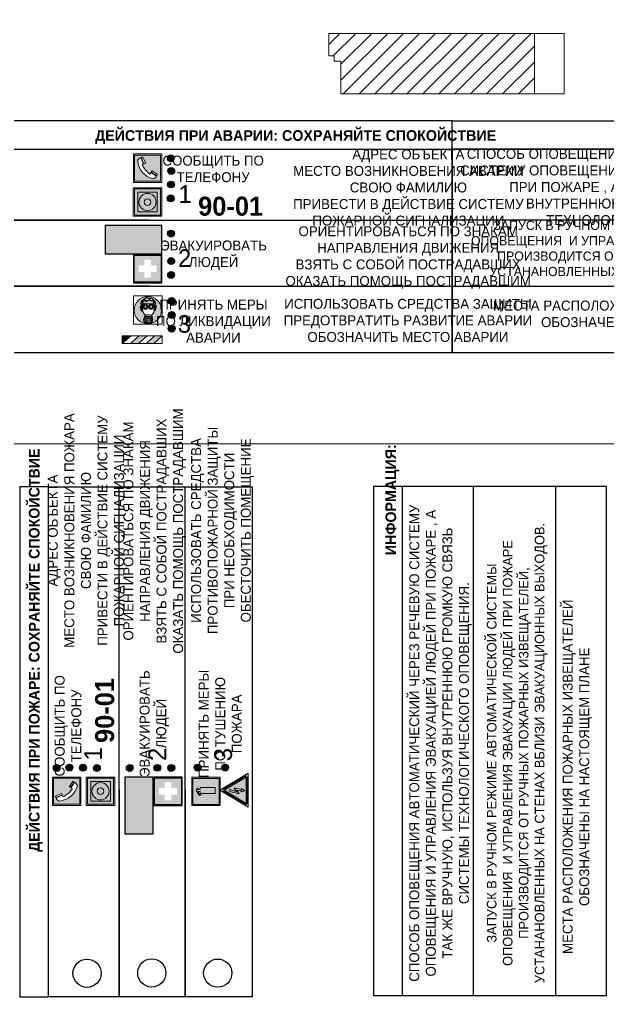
# Model space of a CAD drawing. Header units: millimetres. Extents: x 13810 to 67229, y 12374 to 21950.
# Drawn here: x 27467.6 to 27633.4, y 14785.5 to 15062 of the extents above; entities that cross this region are included whole.
import ezdxf

# ---------------------------------------------------------------- set-up
doc = ezdxf.new("R2010")
doc.units = ezdxf.units.MM
doc.styles.add('обычный', font='arial.ttf')

# ---------------------------------------------------------------- blocks, each defined once
blk = doc.blocks.new('A$C3E6D3DDE')
at = {"lineweight": 5}
h = blk.add_hatch(color=40, dxfattribs=at)
h.paths.add_polyline_path([(24.1, 1.45), (16.46, -11.35), (31.74, -11.35)])
h.paths.add_polyline_path([(24.09, -0.46), (30.03, -10.41), (18.14, -10.41)], flags=16)
h.paths.add_polyline_path([(24.54, -3.08), (23.41, -6.02), (25.13, -5.01), (24.33, -8.5), (24.82, -8.27), (23.79, -9.86), (23.4, -8.04), (23.8, -8.43), (24.04, -6.29), (22.39, -7.25), (23.44, -3.08)], flags=0)
h = blk.add_hatch(color=256, dxfattribs=at)
h.paths.add_polyline_path([(24.37, 0.03, 0.567511), (23.82, 0.03), (17.59, -10.4, 0.582454), (17.86, -10.88), (30.32, -10.88, 0.582149), (30.6, -10.4)])
h.paths.add_polyline_path([(24.09, -0.46), (18.14, -10.41), (30.03, -10.41)], flags=16)
h.paths.add_polyline_path([(24.54, -3.08), (23.41, -6.02), (25.13, -5.01), (24.33, -8.5), (24.82, -8.27), (23.79, -9.86), (23.4, -8.04), (23.8, -8.43), (24.04, -6.29), (22.39, -7.25), (23.44, -3.08)], flags=0)
h = blk.add_hatch(color=40, dxfattribs=at)
h.paths.add_polyline_path([(24.09, -0.46), (18.14, -10.41), (30.03, -10.41)])
h.paths.add_polyline_path([(24.82, -8.27), (23.79, -9.86), (23.4, -8.04), (23.8, -8.43), (24.04, -6.29), (22.39, -7.25), (23.44, -3.08), (24.54, -3.08), (23.41, -6.02), (25.13, -5.01), (24.33, -8.5)], flags=16)
at = {"color": 40, "lineweight": 5}
for p, q in [((16.46, -11.35), (24.1, 1.45)), ((24.1, 1.45), (31.74, -11.35))]:
    blk.add_line(p, q, dxfattribs=at)
at = {"lineweight": 5}
for p, q in [((17.59, -10.4), (23.82, 0.03)), ((24.37, 0.03), (30.6, -10.4)), ((18.14, -10.41), (24.09, -0.46)), ((23.44, -3.08), (22.39, -7.25)), ((23.41, -6.02), (24.54, -3.08)), ((24.54, -3.08), (23.44, -3.08)), ((24.09, -0.46), (30.03, -10.41)), ((22.39, -7.25), (24.04, -6.29)), ((23.8, -8.43), (23.4, -8.04)), ((23.4, -8.04), (23.79, -9.86)), ((25.13, -5.01), (23.41, -6.02)), ((23.79, -9.86), (24.82, -8.27)), ((24.04, -6.29), (23.8, -8.43)), ((24.33, -8.5), (25.13, -5.01)), ((24.82, -8.27), (24.33, -8.5)), ((17.86, -10.88), (30.32, -10.88)), ((18.14, -10.41), (30.03, -10.41))]:
    blk.add_line(p, q, dxfattribs=at)
at = {"color": 50, "lineweight": 5}
blk.add_line((31.74, -11.35), (16.46, -11.35), dxfattribs=at)
blk = doc.blocks.new('A$C456E1F9C')
at = {"lineweight": 5}
h = blk.add_hatch(color=242, dxfattribs=at)
h.paths.add_polyline_path([(0.51, -1.47), (0.51, -13.26), (12.29, -13.26), (12.29, -1.47)])
h.paths.add_polyline_path([(5.42, -4.95, -0.254479), (4.78, -5.4), (3.52, -2.53, -0.209735), (4.23, -2.4)], flags=16)
h.paths.add_polyline_path([(8.53, -8.6), (10.87, -10.17), (10.54, -10.76), (8.03, -9.13, -0.192251)], flags=16)
h.paths.add_polyline_path([(4.61, -5.49, 0.005518), (3.87, -5.72, 0.128647), (7.49, -10.01, 0.00809), (7.83, -9.33), (10.47, -10.97, -0.16736), (8.99, -12.25, -0.327862), (1.95, -3.95, -0.166952), (3.36, -2.62)], flags=16)
at = {"color": 242, "lineweight": 5}
for p, q in [((0, -13.77), (0, -0.97)), ((12.8, -0.97), (0, -0.97)), ((4.61, -5.49), (3.36, -2.62)), ((3.52, -2.53), (4.78, -5.4)), ((4.23, -2.4), (5.42, -4.95)), ((12.8, -13.77), (12.8, -0.97)), ((10.81, -10.12), (8.53, -8.6)), ((7.83, -9.33), (10.47, -10.97)), ((8.03, -9.13), (10.54, -10.76)), ((10.54, -10.76), (10.8, -10.3)), ((10.8, -10.3), (10.81, -10.12)), ((0, -13.77), (12.8, -13.77))]:
    blk.add_line(p, q, dxfattribs=at)
blk.add_lwpolyline([(0.51, -1.47), (12.29, -1.47), (12.29, -13.26), (0.51, -13.26)], close=True, dxfattribs=at)
for centre, radius, start, end in [((4.59, -5.34), 2.99, 114.2845, 152.1974), ((11.12, -3.31), 9.19, 183.9915, 256.6009), ((4.02, -3.27), 0.891, 76.3284, 123.7092), ((14.98, -39.1), 35.17, 107.1487, 108.4135), ((13.86, -0.94), 11.08, 205.5536, 234.8762), ((4.68, -4.59), 0.824, 276.9621, 334.0723), ((8.94, -9.5), 0.989, 114.4092, 157.9388), ((-13.31, 0.8), 23.44, 332.5487, 334.4027), ((7.87, -9.46), 3, 291.9291, 329.9329)]:
    blk.add_arc(centre, radius, start, end, dxfattribs=at)
blk = doc.blocks.new('A$C54414219')
at = {"true_color": 0xffffff}
h = blk.add_hatch(color=7, dxfattribs=at)
h.paths.add_polyline_path([(2.39, -9.45), (2.39, -18.3), (11.23, -18.3), (11.23, -9.45)], flags=0)
h.paths.add_polyline_path([(10.71, -13.87, -1), (2.92, -13.87, -1)], flags=0)
h.paths.add_polyline_path([(8.3, -13.87, -1), (5.33, -13.87, -1)], flags=0)
h.paths.add_polyline_path([(0.41, -7.47), (0.41, -20.27), (13.21, -20.27), (13.21, -7.47)])
h.paths.add_polyline_path([(0.92, -19.77), (12.71, -19.77), (12.71, -7.98), (0.92, -7.98)], flags=16)
h.paths.add_polyline_path([(11.23, -9.45), (11.23, -18.3), (2.39, -18.3), (2.39, -9.45)], flags=0)
at = {"lineweight": 5}
h = blk.add_hatch(color=242, dxfattribs=at)
h.paths.add_polyline_path([(12.71, -7.98), (0.92, -7.98), (0.92, -19.77), (12.71, -19.77)])
h.paths.add_polyline_path([(11.23, -18.3), (2.39, -18.3), (2.39, -9.45), (11.23, -9.45)], flags=16)
h.paths.add_polyline_path([(10.71, -13.87, -1), (2.92, -13.87, -1)], flags=0)
h.paths.add_polyline_path([(8.3, -13.87, -1), (5.33, -13.87, -1)], flags=0)
at = {"true_color": 0xffffff}
h = blk.add_hatch(color=7, dxfattribs=at)
h.paths.add_polyline_path([(2.39, -9.45), (2.39, -18.3), (11.23, -18.3), (11.23, -9.45)])
h.paths.add_polyline_path([(10.71, -13.87, -1), (2.92, -13.87, -1)], flags=16)
h.paths.add_polyline_path([(8.3, -13.87, -1), (5.33, -13.87, -1)], flags=0)
at = {"lineweight": 5}
h = blk.add_hatch(color=242, dxfattribs=at)
h.paths.add_polyline_path([(2.92, -13.87, 1), (10.71, -13.87, 1)])
h.paths.add_polyline_path([(8.3, -13.87, -1), (5.33, -13.87, -1)], flags=16)
at = {"color": 242, "lineweight": 5}
for p, q in [((0.41, -20.27), (0.41, -7.47)), ((0.41, -7.47), (13.21, -7.47)), ((0.41, -7.47), (13.21, -7.47)), ((13.21, -20.27), (13.21, -7.47)), ((0.41, -20.27), (13.21, -20.27))]:
    blk.add_line(p, q, dxfattribs=at)
for points in [[(0.92, -7.98), (12.71, -7.98), (12.71, -19.77), (0.92, -19.77)], [(2.39, -9.45), (11.23, -9.45), (11.23, -18.3), (2.39, -18.3)]]:
    blk.add_lwpolyline(points, close=True, dxfattribs=at)
for radius in [3.89, 1.49]:
    blk.add_circle((6.81, -13.87), radius, dxfattribs=at)
blk = doc.blocks.new('A$C32E8229D')
at = {"true_color": 0xffffff}
blk.add_hatch(color=7, dxfattribs=at).paths.add_polyline_path([(0, 0), (0, -8), (16, -8), (16, 0)])
h = blk.add_hatch(color=126)
h.paths.add_polyline_path([(0.2, -0.2), (15.8, -0.2), (15.8, -7.8), (0.2, -7.8)])
h.paths.add_polyline_path([(13.49, -2.05), (12.08, -2.05), (11.37, -2.63, 0.162397), (11.29, -2.84), (11.29, -3.63), (10.35, -3.63), (10.35, -4.05), (11.68, -4.05), (11.68, -3.48), (12.26, -4.28), (11.29, -5.1), (11.29, -6.78), (11.85, -6.78), (11.85, -5.44), (12.8, -4.64), (12.8, -5.94), (14.46, -5.94), (14.46, -5.39), (13.45, -5.39), (13.45, -3.97), (12.46, -2.59), (13.15, -2.59), (13.69, -3.34), (14.18, -3)], flags=16)
h.paths.add_polyline_path([(10.74, -1.82, 1), (11.8, -1.82, 1)], flags=16)
h.paths.add_polyline_path([(9.39, -3.59), (5.99, -3.59), (6.56, -3.03), (5.91, -3.03), (5.1, -3.83), (5.91, -4.64), (6.56, -4.64), (5.99, -4.09), (9.39, -4.09)], flags=16)
h.paths.add_polyline_path([(4.29, -1.08), (1.72, -1.08), (1.72, -6.6), (4.29, -6.6)], flags=16)
at = {"color": 126}
blk.add_lwpolyline([(16, -8), (0, -8), (0, 0), (16, 0)], close=True, dxfattribs=at)
blk = doc.blocks.new('A$C18900ED3')
h = blk.add_hatch(color=126)
h.paths.add_polyline_path([(-0.18, -0.18), (-7.02, -0.18), (-7.02, -7.02), (-0.18, -7.02)])
h.paths.add_polyline_path([(-5.89, -4.46), (-5.89, -2.77), (-4.46, -2.77), (-4.46, -1.31), (-2.77, -1.31), (-2.77, -2.77), (-1.33, -2.77), (-1.33, -4.46), (-2.77, -4.46), (-2.77, -5.89), (-4.46, -5.89), (-4.46, -4.46)], flags=16)
at = {"color": 126}
for p, q in [((-7.2, 0), (-7.2, -7.2)), ((0, 0), (-7.2, 0)), ((0, -7.2), (0, 0)), ((-7.02, -7.02), (-7.02, -0.18)), ((-7.02, -0.18), (-0.18, -0.18)), ((-0.18, -0.18), (-0.18, -7.02)), ((-7.2, -7.2), (0, -7.2)), ((-0.18, -7.02), (-7.02, -7.02))]:
    blk.add_line(p, q, dxfattribs=at)
blk = doc.blocks.new('A$C3AD82952')
at = {"true_color": 0xf5f5ff}
h = blk.add_hatch(color=7, dxfattribs=at)
h.dxf.hatch_style = 1
h.paths.add_polyline_path([(8.21, 8.73, 0.414214), (7.89, 9.05), (7.22, 9.05), (7.22, 9.92), (7.59, 9.92, 1), (7.57, 10.36), (7.22, 10.36), (7.22, 10.6), (6.43, 10.6), (6.43, 10.36), (6.01, 10.36), (4.74, 9.59), (4.74, 8.69), (4.98, 8.73), (4.98, 9.26), (6.12, 9.91), (6.43, 9.91), (6.43, 9.05), (5.76, 9.05, 0.414214), (5.44, 8.73), (5.44, 2.2), (8.21, 2.2)], flags=0)
h.paths.add_polyline_path([(12.8, 12.8), (0, 12.8), (0, 0), (12.8, 0)])
h.paths.add_polyline_path([(0.51, 12.29), (12.29, 12.29), (12.29, 0.51), (0.51, 0.51)], flags=16)
h.paths.add_polyline_path([(4.74, 9.59), (6.01, 10.36), (6.43, 10.36), (6.43, 10.6), (7.22, 10.6), (7.22, 10.36), (7.59, 10.36, -0.94586), (7.59, 9.92), (7.22, 9.92), (7.22, 9.05), (7.89, 9.05, -0.414214), (8.21, 8.73), (8.21, 2.2), (5.44, 2.2), (5.44, 8.73, -0.414214), (5.76, 9.05), (6.43, 9.05), (6.43, 9.91), (6.12, 9.91), (4.98, 9.26), (4.98, 8.73), (4.74, 8.69)], flags=0)
h = blk.add_hatch(color=242)
h.dxf.hatch_style = 1
h.paths.add_polyline_path([(12.29, 12.29), (0.51, 12.29), (0.51, 0.51), (12.29, 0.51)])
h.paths.add_polyline_path([(4.74, 8.69), (4.74, 9.59), (6.01, 10.36), (6.43, 10.36), (6.43, 10.6), (7.22, 10.6), (7.22, 10.36), (7.59, 10.36, -0.94586), (7.59, 9.92), (7.22, 9.92), (7.22, 9.05), (7.89, 9.05, -0.414214), (8.21, 8.73), (8.21, 2.2), (5.44, 2.2), (5.44, 8.73, -0.414214), (5.76, 9.05), (6.43, 9.05), (6.43, 9.91), (6.12, 9.91), (4.98, 9.26), (4.98, 8.73)], flags=16)
h = blk.add_hatch(color=7, dxfattribs=at)
h.dxf.hatch_style = 1
h.paths.add_polyline_path([(8.21, 8.73, 0.414214), (7.89, 9.05), (7.22, 9.05), (7.22, 9.92), (7.59, 9.92, 1), (7.57, 10.36), (7.22, 10.36), (7.22, 10.6), (6.43, 10.6), (6.43, 10.36), (6.01, 10.36), (4.74, 9.59), (4.74, 8.69), (4.98, 8.73), (4.98, 9.26), (6.12, 9.91), (6.43, 9.91), (6.43, 9.05), (5.76, 9.05, 0.414214), (5.44, 8.73), (5.44, 2.2), (8.21, 2.2)])
at = {"color": 242, "lineweight": 5}
for p, q in [((0, 0), (0, 12.8)), ((0, 12.8), (12.8, 12.8)), ((6.01, 10.36), (4.74, 9.59)), ((4.74, 9.59), (4.74, 8.69)), ((4.98, 9.26), (6.12, 9.91)), ((4.98, 8.73), (4.98, 9.26)), ((5.76, 9.05), (6.43, 9.05)), ((6.01, 10.36), (6.43, 10.36)), ((6.12, 9.91), (6.43, 9.91)), ((7.22, 10.6), (6.43, 10.6)), ((6.43, 10.6), (6.43, 10.36)), ((6.43, 9.91), (6.43, 9.05)), ((7.22, 10.36), (7.22, 10.6)), ((7.59, 10.36), (7.22, 10.36)), ((7.22, 9.05), (7.22, 9.92)), ((7.59, 9.92), (7.22, 9.92)), ((7.89, 9.05), (7.22, 9.05)), ((12.8, 0), (12.8, 12.8)), ((4.74, 8.69), (4.98, 8.73)), ((5.44, 2.2), (5.44, 8.73)), ((8.21, 2.2), (8.21, 8.73)), ((0, 0), (12.8, 0)), ((5.44, 2.2), (8.21, 2.2))]:
    blk.add_line(p, q, dxfattribs=at)
blk.add_lwpolyline([(0.51, 12.29), (12.29, 12.29), (12.29, 0.51), (0.51, 0.51)], close=True, dxfattribs=at)
for centre, radius, start, end in [((5.76, 8.73), 0.32, 90, 180), ((7.58, 10.14), 0.223, 273.1875, 86.8125), ((7.89, 8.73), 0.32, 0, 90)]:
    blk.add_arc(centre, radius, start, end, dxfattribs=at)
blk = doc.blocks.new('A$C38D26F80')
h = blk.add_hatch(color=5)
h.dxf.hatch_style = 1
h.paths.add_polyline_path([(-8.77, -4.48, 1), (-0.19, -4.48, 1)])
h.paths.add_polyline_path([(-6.75, -3.58), (-6.75, -3.31), (-6.62, -3.22), (-6.5, -3.22), (-6.42, -3.3), (-6.39, -3.28), (-6.59, -2.23), (-6.59, -2.01), (-6.38, -1.58), (-4.76, -0.4), (-4.13, -0.79, -0.362848), (-2.1, -2.1, -0.201049), (-2.17, -2.48, 0.085434), (-2.26, -3.13), (-1.9, -3.16), (-2.25, -4.7), (-2.4, -4.59), (-2.43, -4.34), (-2.36, -4.34), (-2.14, -3.34), (-2.47, -3.42), (-2.58, -1.95), (-2.77, -1.58), (-3.58, -1.52), (-3.92, -1.26), (-5.05, -1.73), (-4.87, -1.39), (-5.41, -1.6), (-5.41, -1.46), (-6.13, -1.87), (-6.18, -3.5), (-6.56, -3.47), (-6.37, -4.59), (-6.16, -4.43), (-6.16, -4.66), (-6.36, -4.79), (-6.37, -4.8), (-6.51, -4.76)], flags=16)
h.paths.add_polyline_path([(-6.51, -4.76), (-6.36, -4.79), (-6.37, -4.8)], flags=0)
h.paths.add_polyline_path([(-5.92, -2.34, 0.089508), (-2.67, -2.35), (-2.48, -3.88, -0.268602), (-3.4, -6.18, 0.262449), (-5.2, -6.18, -0.268602), (-6.11, -3.88)], flags=16)
edge = h.paths.add_edge_path(flags=16)
edge.add_ellipse((-5.19, -3.41), major_axis=(0, 0.842), ratio=0.848992, start_angle=0, end_angle=360)
edge = h.paths.add_edge_path(flags=0)
edge.add_ellipse((-5.19, -3.39), major_axis=(0, 0.665), ratio=0.853798, start_angle=0, end_angle=360)
edge = h.paths.add_edge_path(flags=0)
edge.add_ellipse((-5.19, -3.4), major_axis=(0, 0.528), ratio=0.864094, start_angle=0, end_angle=360)
edge = h.paths.add_edge_path(flags=16)
edge.add_ellipse((-3.47, -3.4), major_axis=(0, 0.842), ratio=0.848992, start_angle=0, end_angle=360)
h.paths.add_polyline_path([(-3.13, -6.45), (-3.13, -6.84, 0.383174), (-5.57, -6.85), (-5.57, -6.49, -0.369952)], flags=16)
edge = h.paths.add_edge_path(flags=0)
edge.add_ellipse((-3.47, -3.39), major_axis=(0, 0.665), ratio=0.853798, start_angle=0, end_angle=360)
edge = h.paths.add_edge_path(flags=0)
edge.add_ellipse((-3.47, -3.4), major_axis=(0, 0.528), ratio=0.864094, start_angle=0, end_angle=360)
edge = h.paths.add_edge_path(flags=16)
edge.add_ellipse((-4.34, -7.57), major_axis=(-1.48, 0), ratio=0.744955, start_angle=0, end_angle=360)
h.paths.add_polyline_path([(-5.01, -6.85, -1), (-5.15, -6.85, -1)], flags=0)
h.paths.add_polyline_path([(-5.33, -7.14, -1), (-5.47, -7.14, -1)], flags=0)
h.paths.add_polyline_path([(-4.61, -6.71, -1), (-4.74, -6.71, -1)], flags=16)
h.paths.add_polyline_path([(-5.43, -7.51, -1), (-5.57, -7.51, -1)], flags=0)
h.paths.add_polyline_path([(-4.26, -6.67, -1), (-4.4, -6.67, -1)], flags=16)
h.paths.add_polyline_path([(-4.74, -7.14, -1), (-4.88, -7.14, -1)], flags=0)
h.paths.add_polyline_path([(-4.93, -7.43, -1), (-5.07, -7.43, -1)], flags=0)
h.paths.add_polyline_path([(-4.41, -7.07, -1), (-4.54, -7.07, -1)], flags=0)
h.paths.add_polyline_path([(-5.33, -7.87, -1), (-5.46, -7.87, -1)], flags=0)
h.paths.add_polyline_path([(-3.8, -6.71, -1), (-3.94, -6.71, -1)], flags=16)
h.paths.add_polyline_path([(-4.85, -7.78, -1), (-4.98, -7.78, -1)], flags=0)
h.paths.add_polyline_path([(-3.96, -7.14, -1), (-4.1, -7.14, -1)], flags=0)
h.paths.add_polyline_path([(-4.33, -7.53, -1), (-4.47, -7.53, -1)], flags=0)
h.paths.add_polyline_path([(-5.09, -8.12, -1), (-5.23, -8.12, -1)], flags=0)
h.paths.add_polyline_path([(-3.5, -6.94, -1), (-3.64, -6.94, -1)], flags=0)
h.paths.add_polyline_path([(-4.54, -7.97, -1), (-4.68, -7.97, -1)], flags=0)
h.paths.add_polyline_path([(-3.66, -7.39, -1), (-3.8, -7.39, -1)], flags=0)
h.paths.add_polyline_path([(-4.73, -8.35, -1), (-4.86, -8.35, -1)], flags=0)
h.paths.add_polyline_path([(-4.09, -7.96, -1), (-4.23, -7.96, -1)], flags=0)
h.paths.add_polyline_path([(-3.77, -7.74, -1), (-3.91, -7.74, -1)], flags=0)
h.paths.add_polyline_path([(-3.22, -7.27, -1), (-3.35, -7.27, -1)], flags=0)
h.paths.add_polyline_path([(-4.34, -8.4, -1), (-4.47, -8.4, -1)], flags=0)
h.paths.add_polyline_path([(-3.16, -7.61, -1), (-3.3, -7.61, -1)], flags=0)
h.paths.add_polyline_path([(-3.9, -8.35, -1), (-4.04, -8.35, -1)], flags=0)
h.paths.add_polyline_path([(-3.32, -7.91, -1), (-3.46, -7.91, -1)], flags=0)
h.paths.add_polyline_path([(-3.55, -8.23, -1), (-3.69, -8.23, -1)], flags=0)
at = {"color": 5, "lineweight": 5}
for p, q in [((-4.48, 0), (-8.96, 0)), ((-8.96, 0), (-8.96, -4.48)), ((-4.48, 0), (0, 0)), ((0, 0), (0, -4.48)), ((-6.59, -2.01), (-6.38, -1.58)), ((-6.59, -2.23), (-6.59, -2.01)), ((-6.39, -3.28), (-6.59, -2.23)), ((-6.38, -1.58), (-4.76, -0.4)), ((-6.13, -1.87), (-6.18, -3.5)), ((-5.41, -1.46), (-6.13, -1.87)), ((-5.92, -2.34), (-6.11, -3.88)), ((-4.87, -1.39), (-5.41, -1.6)), ((-5.41, -1.6), (-5.41, -1.46)), ((-3.92, -1.26), (-5.05, -1.73)), ((-5.05, -1.73), (-4.87, -1.39)), ((-4.76, -0.4), (-4.13, -0.79)), ((-3.58, -1.52), (-3.92, -1.26)), ((-2.77, -1.58), (-3.58, -1.52)), ((-2.58, -1.95), (-2.77, -1.58)), ((-2.67, -2.34), (-2.48, -3.88)), ((-2.47, -3.42), (-2.58, -1.95)), ((-8.96, -8.96), (-8.96, -4.48)), ((-6.75, -3.31), (-6.62, -3.22)), ((-6.75, -3.58), (-6.75, -3.31)), ((-6.51, -4.76), (-6.75, -3.58)), ((-6.62, -3.22), (-6.5, -3.22)), ((-6.18, -3.5), (-6.56, -3.47)), ((-6.56, -3.47), (-6.37, -4.59)), ((-6.37, -4.8), (-6.51, -4.76)), ((-6.5, -3.22), (-6.42, -3.3)), ((-6.42, -3.3), (-6.39, -3.28)), ((-6.37, -4.59), (-6.16, -4.43)), ((-6.16, -4.66), (-6.37, -4.8)), ((-6.16, -4.43), (-6.16, -4.66)), ((-2.14, -3.34), (-2.47, -3.42)), ((-2.43, -4.34), (-2.4, -4.59)), ((-2.43, -4.34), (-2.36, -4.34)), ((-2.4, -4.59), (-2.25, -4.7)), ((-2.36, -4.34), (-2.14, -3.34)), ((-1.9, -3.16), (-2.26, -3.13)), ((-2.25, -4.7), (-1.9, -3.16)), ((0, -8.96), (0, -4.48)), ((-4.48, -8.96), (-8.96, -8.96)), ((-5.57, -6.49), (-5.57, -6.85)), ((-4.48, -8.96), (0, -8.96)), ((-3.13, -6.45), (-3.13, -6.84))]:
    blk.add_line(p, q, dxfattribs=at)
at = {"color": 5}
for p, q in [((-6.59, -2.01), (-6.38, -1.58)), ((-6.59, -2.23), (-6.59, -2.01)), ((-6.39, -3.28), (-6.59, -2.23)), ((-6.38, -1.58), (-4.76, -0.4)), ((-6.13, -1.87), (-6.18, -3.5)), ((-5.41, -1.46), (-6.13, -1.87)), ((-4.87, -1.39), (-5.41, -1.6)), ((-5.41, -1.6), (-5.41, -1.46)), ((-3.92, -1.26), (-5.05, -1.73)), ((-5.05, -1.73), (-4.87, -1.39)), ((-4.76, -0.4), (-4.13, -0.79)), ((-3.58, -1.52), (-3.92, -1.26)), ((-2.77, -1.58), (-3.58, -1.52)), ((-2.58, -1.95), (-2.77, -1.58)), ((-2.47, -3.42), (-2.58, -1.95)), ((-6.75, -3.31), (-6.62, -3.22)), ((-6.75, -3.58), (-6.75, -3.31)), ((-6.51, -4.76), (-6.75, -3.58)), ((-6.62, -3.22), (-6.5, -3.22)), ((-6.18, -3.5), (-6.56, -3.47)), ((-6.56, -3.47), (-6.37, -4.59)), ((-6.37, -4.8), (-6.51, -4.76)), ((-6.36, -4.79), (-6.51, -4.76)), ((-6.5, -3.22), (-6.42, -3.3)), ((-6.42, -3.3), (-6.39, -3.28)), ((-6.37, -4.59), (-6.16, -4.43)), ((-6.16, -4.66), (-6.37, -4.8)), ((-6.16, -4.66), (-6.36, -4.79)), ((-6.16, -4.43), (-6.16, -4.66)), ((-2.14, -3.34), (-2.47, -3.42)), ((-2.4, -4.59), (-2.43, -4.34)), ((-2.43, -4.34), (-2.36, -4.34)), ((-2.25, -4.7), (-2.4, -4.59)), ((-2.36, -4.34), (-2.14, -3.34)), ((-2.26, -3.13), (-1.9, -3.16)), ((-1.9, -3.16), (-2.25, -4.7))]:
    blk.add_line(p, q, dxfattribs=at)
at = {"color": 5, "lineweight": 5}
for centre, radius in [((-4.48, -4.48), 4.29), ((-5.5, -7.51), 0.0678), ((-5.4, -7.14), 0.0678), ((-5.4, -7.87), 0.0678), ((-5.16, -8.12), 0.0678), ((-5.08, -6.85), 0.0678), ((-5, -7.43), 0.0678), ((-4.91, -7.78), 0.0678), ((-4.81, -7.14), 0.0678), ((-4.79, -8.35), 0.0678), ((-4.67, -6.71), 0.0678), ((-4.61, -7.97), 0.0678), ((-4.47, -7.07), 0.0678), ((-4.4, -7.53), 0.0678), ((-4.4, -8.4), 0.0678), ((-4.33, -6.67), 0.0678), ((-4.16, -7.96), 0.0678), ((-4.03, -7.14), 0.0678), ((-3.97, -8.35), 0.0678), ((-3.87, -6.71), 0.0678), ((-3.84, -7.74), 0.0678), ((-3.73, -7.39), 0.0678), ((-3.62, -8.23), 0.0678), ((-3.57, -6.94), 0.0678), ((-3.39, -7.91), 0.0678), ((-3.28, -7.27), 0.0678), ((-3.23, -7.61), 0.0678)]:
    blk.add_circle(centre, radius, dxfattribs=at)
for centre, radius, start, end in [((-4.28, 6.66), 9.15, 259.6987, 280.1569), ((-0.47, -3.05), 1.79, 161.5846, 182.4584), ((-2.6, -2.2), 0.513, 326.4781, 11.7739), ((-3.66, -4.24), 2.47, 171.573, 231.7124), ((-4.33, -7.88), 1.87, 50.358, 131.5662), ((-4.3, -7.78), 1.83, 60.5889, 119.4111), ((-4.93, -4.24), 2.47, 308.2876, 8.427), ((-4.34, -8.2), 1.82, 48.4943, 132.3565)]:
    blk.add_arc(centre, radius, start, end, dxfattribs=at)
at = {"color": 5}
for centre, radius, start, end in [((-3.89, -2.66), 1.88, 17.387, 97.1599), ((-0.35, -3.07), 1.91, 162.2553, 181.7878), ((-2.6, -2.2), 0.511, 326.3906, 11.8614)]:
    blk.add_arc(centre, radius, start, end, dxfattribs=at)
at = {"color": 5, "lineweight": 5}
for centre, major_axis, ratio in [((-5.19, -3.41), (0, 0.842), 0.848992), ((-5.19, -3.39), (0, 0.665), 0.853798), ((-5.19, -3.4), (0, 0.528), 0.864094), ((-3.47, -3.4), (0, 0.842), 0.848992), ((-3.47, -3.39), (0, 0.665), 0.853798), ((-3.47, -3.4), (0, 0.528), 0.864094), ((-4.34, -7.57), (-1.48, 0), 0.744955)]:
    blk.add_ellipse(centre, major_axis=major_axis, ratio=ratio, dxfattribs=at)
blk = doc.blocks.new('A$C47DD6509')
at = {"lineweight": 5}
for points in [[(-8.69, 0), (-11.19, 0), (-11.19, -2.22)], [(-4.22, 0), (-6.45, 0), (-8.91, -2.22), (-6.61, -2.22)], [(0, 0), (-2.09, 0), (-4.36, -2.22), (-2.29, -2.22)]]:
    blk.add_hatch(color=242, dxfattribs=at).paths.add_polyline_path(points)
at = {"color": 242, "lineweight": 5}
for p, q in [((-11.19, -2.22), (-8.69, 0)), ((-11.19, -2.22), (-11.19, 0)), ((-11.19, 0), (-8.69, 0)), ((-11.19, 0), (0, 0)), ((-8.91, -2.22), (-6.45, 0)), ((-6.61, -2.22), (-4.22, 0)), ((-4.36, -2.22), (-2.09, 0)), ((-2.29, -2.22), (0, 0)), ((0, 0), (0, -2.22)), ((0, -2.22), (-11.19, -2.22))]:
    blk.add_line(p, q, dxfattribs=at)

msp = doc.modelspace()

# ---------------------------------------------------------------- hatches: boundary and pattern name
at = {"lineweight": 0}
h = msp.add_hatch(dxfattribs=at)
h.set_pattern_fill('ANSI31', color=256, angle=180)
h.set_pattern_definition([(225, (43502.8952, 22009.508), (2.24506403, -2.24506403), [])])
h.paths.add_polyline_path([(27554.68, 15058.14), (27554.68, 15051.79), (27556.22, 15051.79), (27556.22, 15050.35), (27558.1, 15050.35), (27558.1, 15041.07), (27612.68, 15041.07), (27612.68, 15058.14)])
h = msp.add_hatch(color=256, dxfattribs=at)
h.dxf.hatch_style = 1
h.paths.add_polyline_path([(27509.19, 15022.92, 1), (27511.12, 15022.92, 1)])
h = msp.add_hatch(color=256, dxfattribs=at)
h.dxf.hatch_style = 1
h.paths.add_polyline_path([(27509.29, 15019.34, 1), (27511.22, 15019.34, 1)])
h = msp.add_hatch(color=256, dxfattribs=at)
h.dxf.hatch_style = 1
h.paths.add_polyline_path([(27509.25, 15015.53, 1), (27511.18, 15015.53, 1)])
h = msp.add_hatch(color=256, dxfattribs=at)
h.dxf.hatch_style = 1
h.paths.add_polyline_path([(27509.17, 15011.6, 1), (27511.1, 15011.6, 1)])
h = msp.add_hatch(color=256, dxfattribs=at)
h.dxf.hatch_style = 1
h.paths.add_polyline_path([(27509.25, 15001.71, 1), (27511.19, 15001.71, 1)])
h = msp.add_hatch(color=256, dxfattribs=at)
h.dxf.hatch_style = 1
h.paths.add_polyline_path([(27509.29, 14993.93, 1), (27511.23, 14993.93, 1)])
h = msp.add_hatch(color=256, dxfattribs=at)
h.dxf.hatch_style = 1
h.paths.add_polyline_path([(27509.29, 14990.03, 1), (27511.22, 14990.03, 1)])
h = msp.add_hatch(color=256, dxfattribs=at)
h.dxf.hatch_style = 1
h.paths.add_polyline_path([(27509.44, 14982.68, 1), (27511.38, 14982.68, 1)])
h = msp.add_hatch(color=256, dxfattribs=at)
h.dxf.hatch_style = 1
h.paths.add_polyline_path([(27509.44, 14978.73, 1), (27511.37, 14978.73, 1)])
h = msp.add_hatch(color=256, dxfattribs=at)
h.dxf.hatch_style = 1
h.paths.add_polyline_path([(27509.44, 14974.9, 1), (27511.37, 14974.9, 1)])
h = msp.add_hatch(color=256, dxfattribs=at)
h.dxf.hatch_style = 1
h.paths.add_polyline_path([(27478.01, 14850.06, 1), (27478.01, 14851.99, 1)])
h = msp.add_hatch(color=256, dxfattribs=at)
h.dxf.hatch_style = 1
h.paths.add_polyline_path([(27481.59, 14850.16, 1), (27481.59, 14852.09, 1)])
h = msp.add_hatch(color=256, dxfattribs=at)
h.dxf.hatch_style = 1
h.paths.add_polyline_path([(27485.4, 14850.12, 1), (27485.4, 14852.05, 1)])
h = msp.add_hatch(color=256, dxfattribs=at)
h.dxf.hatch_style = 1
h.paths.add_polyline_path([(27489.33, 14850.04, 1), (27489.33, 14851.97, 1)])
h = msp.add_hatch(color=256, dxfattribs=at)
h.dxf.hatch_style = 1
h.paths.add_polyline_path([(27498.6, 14850.05, 1), (27498.6, 14851.98, 1)])
h = msp.add_hatch(color=256, dxfattribs=at)
h.dxf.hatch_style = 1
h.paths.add_polyline_path([(27506.38, 14850.09, 1), (27506.38, 14852.02, 1)])
h = msp.add_hatch(color=256, dxfattribs=at)
h.dxf.hatch_style = 1
h.paths.add_polyline_path([(27510.28, 14850.08, 1), (27510.28, 14852.02, 1)])
h = msp.add_hatch(color=256, dxfattribs=at)
h.dxf.hatch_style = 1
h.paths.add_polyline_path([(27517.7, 14850.14, 1), (27517.7, 14852.07, 1)])
h = msp.add_hatch(color=256, dxfattribs=at)
h.dxf.hatch_style = 1
h.paths.add_polyline_path([(27525.47, 14850.15, 1), (27525.47, 14852.08, 1)])

# ---------------------------------------------------------------- linework, layer by layer
at = {"color": 126, "lineweight": 0, "true_color": 0x008754}
for points in [[(27276.58, 15337.45), (27876.58, 15337.45), (27876.58, 14942.45), (27276.58, 14942.45)], [(27276.58, 14942.45), (27876.58, 14942.45), (27876.58, 14547.45), (27276.58, 14547.45)]]:
    msp.add_lwpolyline(points, close=True, dxfattribs=at)
at = {"lineweight": 0}
for points in [[(27558.1, 15041.07), (27621.01, 15041.07), (27621.01, 15058.14), (27554.68, 15058.14), (27554.68, 15051.79), (27556.22, 15051.79), (27556.22, 15050.35), (27558.1, 15050.35), (27558.1, 15041.07), (27558.1, 15041.07), (27558.25, 15041.07)], [(27612.65, 15058.14), (27612.65, 15041.07)]]:
    msp.add_lwpolyline(points, dxfattribs=at)
for points in [[(27445.71, 15025.46), (27589.47, 15025.46), (27589.47, 15033.51), (27445.71, 15033.51)], [(27589.47, 15033.51), (27711.19, 15033.51), (27711.19, 14968.06), (27589.47, 14968.06)], [(27589.47, 15033.51), (27711.19, 15033.51), (27711.19, 15025.46), (27589.47, 15025.46)], [(27445.71, 15025.46), (27589.47, 15025.46), (27589.47, 14968.06), (27445.71, 14968.06)], [(27589.47, 15025.46), (27711.19, 15025.46), (27711.19, 15005.46), (27589.47, 15005.46)], [(27711.19, 15005.46), (27589.47, 15005.46), (27589.47, 14986.89), (27711.19, 14986.89)], [(27475.65, 14786.51), (27475.65, 14930.28), (27467.6, 14930.28), (27467.6, 14786.51)], [(27475.65, 14786.51), (27475.65, 14930.28), (27533.05, 14930.28), (27533.05, 14786.51)]]:
    msp.add_lwpolyline(points, close=True)
for points in [[(27504.12, 15005.46), (27445.71, 15005.46), (27589.47, 15005.46)], [(27504.12, 14986.89), (27445.71, 14986.89), (27589.47, 14986.89)], [(27495.65, 14844.93), (27495.65, 14786.51), (27495.65, 14930.28)], [(27514.22, 14844.93), (27514.22, 14786.51), (27514.22, 14930.28)]]:
    msp.add_lwpolyline(points)
at = {"color": 0}
msp.add_lwpolyline([(27567.39, 14786.73), (27567.39, 14930.5), (27632.84, 14930.5), (27632.84, 14786.73)], close=True, dxfattribs=at)
for points in [[(27575.44, 14786.73), (27575.44, 14930.5)], [(27595.43, 14786.73), (27595.43, 14930.5)], [(27618.68, 14786.73), (27618.68, 14930.5)]]:
    msp.add_lwpolyline(points, dxfattribs=at)
for centre, radius in [((27510.15, 15022.92), 0.966), ((27510.26, 15019.34), 0.966), ((27510.22, 15015.53), 0.966), ((27510.13, 15011.6), 0.966), ((27510.22, 15001.71), 0.966), ((27510.26, 14993.93), 0.966), ((27510.25, 14990.03), 0.966), ((27510.41, 14982.68), 0.966), ((27510.4, 14978.73), 0.966), ((27510.41, 14974.9), 0.966), ((27478.01, 14851.02), 0.966), ((27481.59, 14851.13), 0.966), ((27485.4, 14851.09), 0.966), ((27489.33, 14851), 0.966), ((27498.6, 14851.02), 0.966), ((27506.38, 14851.06), 0.966), ((27510.28, 14851.05), 0.966), ((27517.7, 14851.11), 0.966), ((27525.47, 14851.11), 0.966), ((27486.57, 14793.14), 3.98), ((27504.8, 14793.23), 3.98), ((27523.38, 14793.17), 3.98)]:
    msp.add_circle(centre, radius)

# ---------------------------------------------------------------- block references
for name, p, xscale, yscale, zscale in [('A$C456E1F9C', (27499.6, 15024.74), 0.625, 0.625, 0.625), ('A$C54414219', (27499.34, 15019.25), 0.625, 0.625, 0.625), ('A$C18900ED3', (27507.66, 14995.79), 1.111111111007631, 1.111111111007631, 1.111111111007631), ('A$C38D26F80', (27507.68, 14984.12), 0.8928571427240968, 0.8928571427240968, 0.8928571427240968)]:
    msp.add_blockref(name, p, dxfattribs=dict(xscale=xscale, yscale=yscale, zscale=zscale))
at = {"xscale": -1}
msp.add_blockref('A$C32E8229D', (27507.66, 15003.94), dxfattribs=at)
at = {"color": 242, "true_color": 0xc1121c}
msp.add_blockref('A$C47DD6509', (27507.68, 14972.9), dxfattribs=at)
at = {"rotation": 90}
for name, p, xscale, yscale, zscale in [('A$C3E6D3DDE', (27524.87, 14829.7), 0.625, 0.625, 0.625), ('A$C456E1F9C', (27476.19, 14840.47), 0.625, 0.625, 0.625), ('A$C54414219', (27481.68, 14840.21), 0.625, 0.625, 0.625), ('A$C18900ED3', (27505.33, 14848.47), 1.111111111007631, 1.111111111007631, 1.111111111007631), ('A$C3AD82952', (27524.06, 14840.41), 0.625, 0.625, 0.625)]:
    msp.add_blockref(name, p, dxfattribs=dict(at, xscale=xscale, yscale=yscale, zscale=zscale))
at = {"xscale": -1, "rotation": 90}
msp.add_blockref('A$C32E8229D', (27497.18, 14848.47), dxfattribs=at)

# ---------------------------------------------------------------- texts
at = {"lineweight": 0, "attachment_point": 5, "style": 'обычный'}
for s, insert, char_height, width in [('{\\fProxima Nova Rg|b1|i0|c204|p2;ДЕЙСТВИЯ ПРИ АВАРИИ: СОХРАНЯЙТЕ СПОКОЙСТВИЕ\\H1.6644x; }', (27545.32, 15028.91), 3, 175.1736), ('{\\fProxima Nova Rg|b0|i0|c204|p2;СПОСОБ ОПОВЕЩЕНИЯ АВТОМАТИЧЕСКИЙ ЧЕРЕЗ РЕЧЕВУЮ СИСТЕМУ ОПОВЕЩЕНИЯ И УПРАВЛЕНИЯ ЭВАКУАЦИЕЙ ЛЮДЕЙ ПРИ ПОЖАРЕ , А ТАК ЖЕ ВРУЧНУЮ, ИСПОЛЬЗУЯ ВНУТРЕННЮЮ ГРОМКУЮ СВЯЗЬ СИСТЕМЫ ТЕХНОЛОГИЧЕСКОГО ОПОВЕЩЕНИЯ.}', (27651.1, 15014.42), 2.8, 118.5618), ('{\\fProxima Nova Rg|b0|i0|c204|p2;СООБЩИТЬ ПО \\PТЕЛЕФОНУ}', (27522.09, 15019.91), 2.8, 126.6484), ('\\pi-8.4,l8.4,t8.4;{\\fProxima Nova Rg|b0|i0|c204|p2;АДРЕС ОБЪЕКТА\\PМЕСТО ВОЗНИКНОВЕНИЯ АВАРИИ\\PСВОЮ ФАМИЛИЮ\\PПРИВЕСТИ В ДЕЙСТВИЕ СИСТЕМУ \\PПОЖАРНОЙ СИГНАЛИЗАЦИИ}', (27577.1, 15014.29), 2.8, 126.6484), ('{\\fProxima Nova Rg|b0|i0|c204|p2;1\\H1.1667x; }', (27514.19, 15012.85), 5, 126.6484), ('{\\fProxima Nova Rg|b1|i0|c204|p2;\\H1.0714x;90-01\\fProxima Nova Rg|b0|i0|c204|p2;\\H0.93331x; \\H1.3449x; }', (27527.01, 15009.38), 5, 126.6484), ('{\\fProxima Nova Rg|b0|i0|c204|p2;\\P\\pt7.8;ЗАПУСК В РУЧНОМ РЕЖИМЕ АВТОМАТИЧЕСКОЙ СИСТЕМЫ ОПОВЕЩЕНИЯ  И УПРАВЛЕНИЯ ЭВАКУАЦИИ ЛЮДЕЙ ПРИ ПОЖАРЕ ПРОИЗВОДИТСЯ ОТ РУЧНЫХ ПОЖАРНЫХ ИЗВЕЩАТЕЛЕЙ, УСТАНАНОВЛЕННЫХ НА СТЕНАХ ВБЛИЗИ ЭВАКУАЦИОННЫХ ВЫХОДОВ. }', (27652.54, 14997.13), 2.6, 121.7868), ('\\pi-8.4,l8.4,t8.4;{\\fProxima Nova Rg|b0|i0|c204|p2;ОРИЕНТИРОВАТЬСЯ ПО ЗНАКАМ \\PНАПРАВЛЕНИЯ ДВИЖЕНИЯ\\PВЗЯТЬ С СОБОЙ ПОСТРАДАВШИХ\\PОКАЗАТЬ ПОМОЩЬ ПОСТРАДАВШИМ}', (27577.03, 14994.93), 2.8, 126.6484), ('{\\fProxima Nova Rg|b0|i0|c204|p2;ЭВАКУИРОВАТЬ \\PЛЮДЕЙ}', (27522.19, 14995.59), 2.8, 126.6484), ('{\\fProxima Nova Rg|b0|i0|c204|p2;2\\H1.1967x; }', (27514.04, 14994.76), 5, 126.6484), ('{\\fProxima Nova Rg|b0|i0|c204|p2;ПРИНЯТЬ МЕРЫ \\PПО ЛИКВИДАЦИИ \\PАВАРИИ}', (27522.15, 14977.01), 2.8, 126.6484), ('\\pi-8.4,l8.4,t8.4;{\\fProxima Nova Rg|b0|i0|c204|p2;ИСПОЛЬЗОВАТЬ СРЕДСТВА ЗАЩИТЫ \\PПРЕДОТВРАТИТЬ РАЗВИТИЕ АВАРИИ\\PОБОЗНАЧИТЬ МЕСТО АВАРИИ}', (27576.97, 14977.2), 2.8, 126.6484), ('\\pt8.4;{\\fProxima Nova Rg|b0|i0|c204|p2;\\PМЕСТА РАСПОЛОЖЕНИЯ ПОЖАРНЫХ ИЗВЕЩАТЕЛЕЙ ОБОЗНАЧЕНЫ НА НАСТОЯЩЕМ ПЛАНЕ}', (27650.9, 14980.99), 2.8, 118.5618), ('{\\fProxima Nova Rg|b0|i0|c204|p2;3\\H1.1967x; }', (27513.98, 14976.18), 5, 126.6484)]:
    msp.add_mtext(s, dxfattribs=dict(at, insert=insert, char_height=char_height, width=width))
at = {"lineweight": 0, "attachment_point": 5, "rotation": 90, "style": 'обычный'}
for s, insert, char_height, width in [('\\pi-8.4,l8.4,t8.4;{\\fProxima Nova Rg|b0|i0|c204|p2;ОРИЕНТИРОВАТЬСЯ ПО ЗНАКАМ \\PНАПРАВЛЕНИЯ ДВИЖЕНИЯ\\PВЗЯТЬ С СОБОЙ ПОСТРАДАВШИХ\\PОКАЗАТЬ ПОМОЩЬ ПОСТРАДАВШИМ}', (27505.61, 14917.83), 2.8, 126.6484), ('\\pi-8.4,l8.4,t8.4;{\\fProxima Nova Rg|b0|i0|c204|p2;АДРЕС ОБЪЕКТА\\PМЕСТО ВОЗНИКНОВЕНИЯ ПОЖАРА \\PСВОЮ ФАМИЛИЮ\\PПРИВЕСТИ В ДЕЙСТВИЕ СИСТЕМУ \\PПОЖАРНОЙ СИГНАЛИЗАЦИИ}', (27486.64, 14917.97), 2.8, 126.6484), ('\\pi-8.4,l8.4,t8.4;{\\fProxima Nova Rg|b0|i0|c204|p2;ИСПОЛЬЗОВАТЬ СРЕДСТВА \\PПРОТИВОПОЖАРНОЙ ЗАЩИТЫ \\PПРИ НЕОБХОДИМОСТИ \\PОБЕСТОЧИТЬ ПОМЕЩЕНИЕ}', (27524.69, 14917.98), 2.8, 126.6484), ('{\\fProxima Nova Rg|b1|i0|c204|p2;ДЕЙСТВИЯ ПРИ ПОЖАРЕ: СОХРАНЯЙТЕ СПОКОЙСТВИЕ\\H1.6644x; }', (27472.1, 14884.23), 3, 175.1736), ('{\\fProxima Nova Rg|b1|i0|c204|p2;ИНФОРМАЦИЯ:\\H1.1997x; }', (27572.58, 14926.64), 3, 175.1736), ('{\\fProxima Nova Rg|b0|i0|c204|p2;СПОСОБ ОПОВЕЩЕНИЯ АВТОМАТИЧЕСКИЙ ЧЕРЕЗ РЕЧЕВУЮ СИСТЕМУ ОПОВЕЩЕНИЯ И УПРАВЛЕНИЯ ЭВАКУАЦИЕЙ ЛЮДЕЙ ПРИ ПОЖАРЕ , А ТАК ЖЕ ВРУЧНУЮ, ИСПОЛЬЗУЯ ВНУТРЕННЮЮ ГРОМКУЮ СВЯЗЬ СИСТЕМЫ ТЕХНОЛОГИЧЕСКОГО ОПОВЕЩЕНИЯ.}', (27586.16, 14858.01), 2.8, 137.0334), ('{\\fProxima Nova Rg|b0|i0|c204|p2;\\P\\pt8.1;ЗАПУСК В РУЧНОМ РЕЖИМЕ АВТОМАТИЧЕСКОЙ СИСТЕМЫ ОПОВЕЩЕНИЯ  И УПРАВЛЕНИЯ ЭВАКУАЦИИ ЛЮДЕЙ ПРИ ПОЖАРЕ ПРОИЗВОДИТСЯ ОТ РУЧНЫХ ПОЖАРНЫХ ИЗВЕЩАТЕЛЕЙ, УСТАНАНОВЛЕННЫХ НА СТЕНАХ ВБЛИЗИ ЭВАКУАЦИОННЫХ ВЫХОДОВ. }', (27605.46, 14855.23), 2.7, 131.4512), ('\\pt8.4;{\\fProxima Nova Rg|b0|i0|c204|p2;\\PМЕСТА РАСПОЛОЖЕНИЯ ПОЖАРНЫХ ИЗВЕЩАТЕЛЕЙ ОБОЗНАЧЕНЫ НА НАСТОЯЩЕМ ПЛАНЕ}', (27622.38, 14848.53), 2.8, 118.5618), ('{\\fProxima Nova Rg|b0|i0|c204|p2;ЭВАКУИРОВАТЬ \\PЛЮДЕЙ}', (27505.52, 14863.5), 2.8, 126.6484), ('{\\fProxima Nova Rg|b0|i0|c204|p2;ПРИНЯТЬ МЕРЫ \\PПО ТУШЕНИЮ \\PПОЖАРА}', (27524.1, 14863.46), 2.8, 126.6484), ('{\\fProxima Nova Rg|b0|i0|c204|p2;СООБЩИТЬ ПО \\PТЕЛЕФОНУ}', (27481.2, 14862.9), 2.8, 126.6484), ('{\\fProxima Nova Rg|b1|i0|c204|p2;\\H1.0714x;90-01\\fProxima Nova Rg|b0|i0|c204|p2;\\H0.93331x; \\H1.3449x; }', (27491.55, 14867.23), 5, 126.6484), ('{\\fProxima Nova Rg|b0|i0|c204|p2;1\\H1.1667x; }', (27488.27, 14855), 5, 126.6484), ('{\\fProxima Nova Rg|b0|i0|c204|p2;2\\H1.1967x; }', (27506.35, 14854.85), 5, 126.6484), ('{\\fProxima Nova Rg|b0|i0|c204|p2;3\\H1.1967x; }', (27524.93, 14854.79), 5, 126.6484)]:
    msp.add_mtext(s, dxfattribs=dict(at, insert=insert, char_height=char_height, width=width))

doc.saveas('drawing.dxf')
